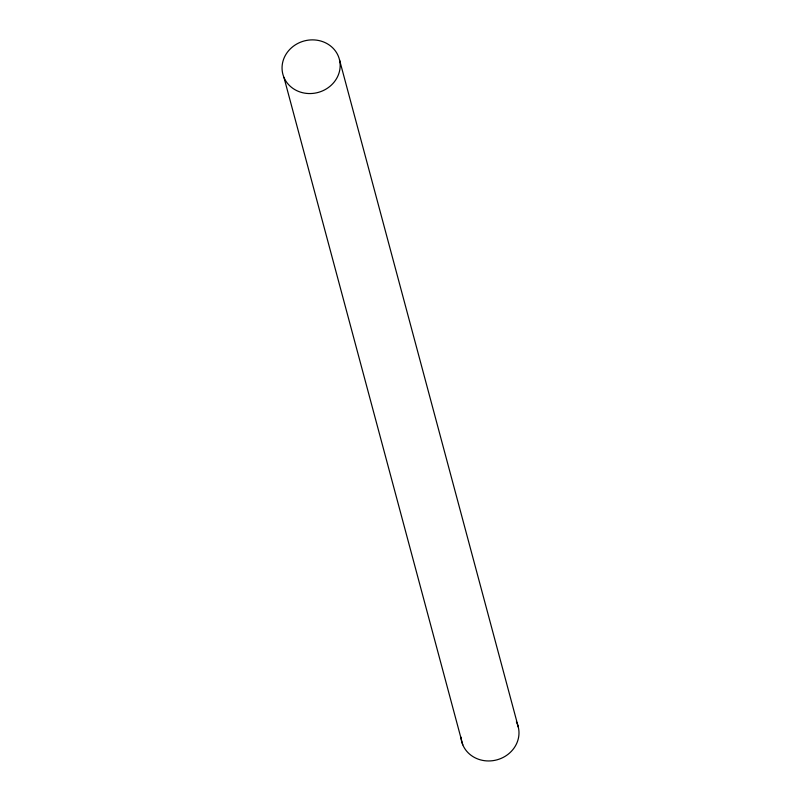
<?xml version="1.0" encoding="UTF-8"?>
<svg xmlns="http://www.w3.org/2000/svg" width="801" height="801" viewBox="0 0 801 801"><rect width="100%" height="100%" fill="white"/><g stroke="black" fill="none" stroke-linecap="round" stroke-linejoin="round"><path stroke-width="1.2" d="M339.504 59.795A29.226 26.663 -15 0 1 302.267 92.636A29.226 26.663 -15 0 1 291.544 47.72A29.226 26.663 -15 0 1 339.504 59.795L518.337 727.208M283.954 77.427L462.778 744.84M516.365 721.861A29.226 26.663 -15 0 1 497.041 759.819A29.226 26.663 -15 0 1 460.935 737.11"/></g></svg>
